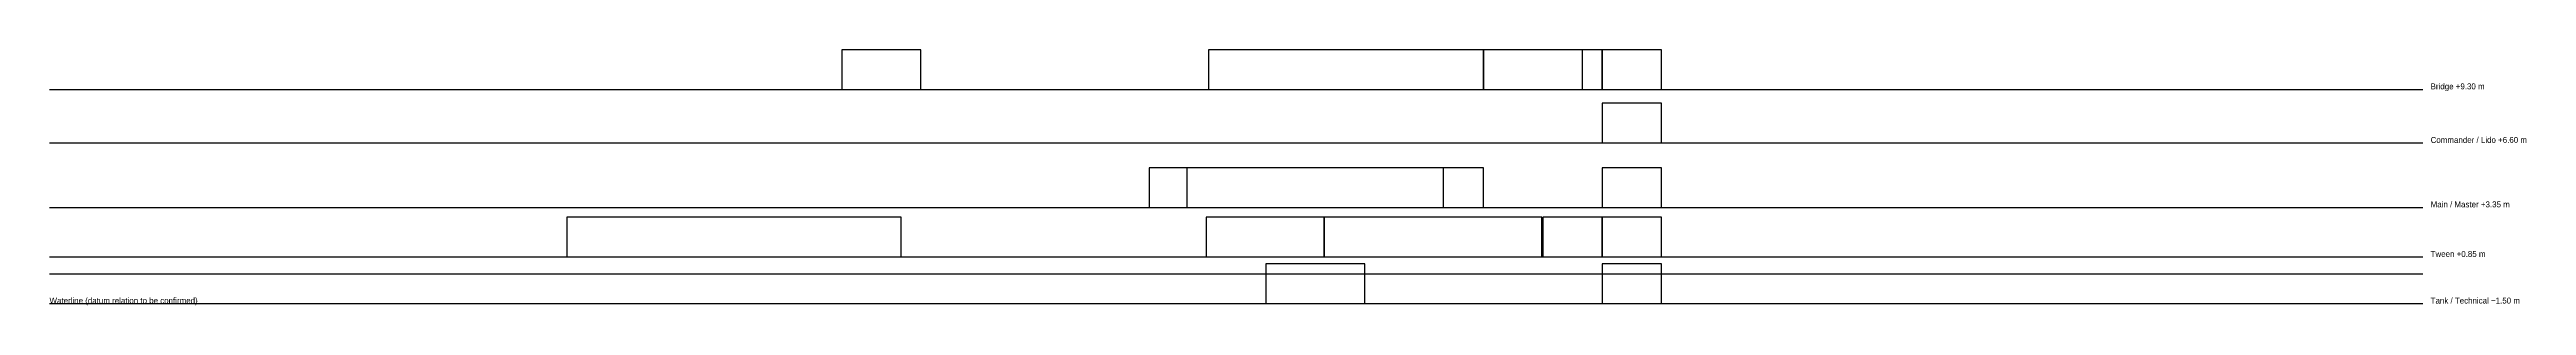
# Model space of a CAD drawing. Header units: millimetres. Extents: x 0 to 125246, y -1590 to 11300.
import ezdxf

# ---------------------------------------------------------------- set-up
doc = ezdxf.new("R2010")
doc.units = ezdxf.units.MM
for name, color, linetype in [('DECK', 4, 'Continuous'), ('LIFT', 5, 'Continuous'), ('ROOMS', 3, 'Continuous'), ('TEXT', 7, 'Continuous'), ('WATERLINE', 5, 'Continuous')]:
    doc.layers.add(name, color=color, linetype=linetype)

msp = doc.modelspace()

# ---------------------------------------------------------------- linework, layer by layer
at = {"layer": 'DECK'}
for p, q in [((0, 9300), (120000, 9300)), ((0, 6600), (120000, 6600)), ((0, 3350), (120000, 3350)), ((0, 850), (120000, 850)), ((0, -1500), (120000, -1500))]:
    msp.add_line(p, q, dxfattribs=at)
at = {"layer": 'LIFT'}
for points in [[(72510, 9300), (78510, 9300), (78510, 11300), (72510, 11300), (72510, 9300)], [(78510, 9300), (81510, 9300), (81510, 11300), (78510, 11300), (78510, 9300)], [(78510, 6600), (81510, 6600), (81510, 8600), (78510, 8600), (78510, 6600)], [(78510, 3350), (81510, 3350), (81510, 5350), (78510, 5350), (78510, 3350)], [(78510, 3350), (81510, 3350), (81510, 5350), (78510, 5350), (78510, 3350)], [(75510, 850), (78510, 850), (78510, 2850), (75510, 2850), (75510, 850)], [(78510, 850), (81510, 850), (81510, 2850), (78510, 2850), (78510, 850)], [(78510, -1500), (81510, -1500), (81510, 500), (78510, 500), (78510, -1500)]]:
    msp.add_lwpolyline(points, close=True, dxfattribs=at)
at = {"layer": 'ROOMS'}
for points in [[(40060, 9300), (44060, 9300), (44060, 11300), (40060, 11300), (40060, 9300)], [(58610, 9300), (72510, 9300), (72510, 11300), (58610, 11300), (58610, 9300)], [(58610, 9300), (72510, 9300), (72510, 11300), (58610, 11300), (58610, 9300)], [(72510, 9300), (77510, 9300), (77510, 11300), (72510, 11300), (72510, 9300)], [(55610, 3350), (72510, 3350), (72510, 5350), (55610, 5350), (55610, 3350)], [(57510, 3350), (70480, 3350), (70480, 5350), (57510, 5350), (57510, 3350)], [(26160, 850), (43060, 850), (43060, 2850), (26160, 2850), (26160, 850)], [(58490, 850), (64450, 850), (64450, 2850), (58490, 2850), (58490, 850)], [(64450, 850), (75460, 850), (75460, 2850), (64450, 2850), (64450, 850)], [(61510, -1500), (66510, -1500), (66510, 500), (61510, 500), (61510, -1500)], [(61510, -1500), (66510, -1500), (66510, 500), (61510, 500), (61510, -1500)]]:
    msp.add_lwpolyline(points, close=True, dxfattribs=at)
at = {"layer": 'WATERLINE'}
msp.add_line((0, 0), (120000, 0), dxfattribs=at)

# ---------------------------------------------------------------- texts
at = {"layer": 'TEXT'}
for s, p in [('Bridge +9.30 m', (120400, 9300)), ('Commander / Lido +6.60 m', (120400, 6600)), ('Main / Master +3.35 m', (120400, 3350)), ('Tween +0.85 m', (120400, 850)), ('Waterline (datum relation to be confirmed)', (0, -1500)), ('Tank / Technical −1.50 m', (120400, -1500))]:
    msp.add_text(s, height=300, dxfattribs=at).set_placement(p)

doc.saveas('drawing.dxf')
